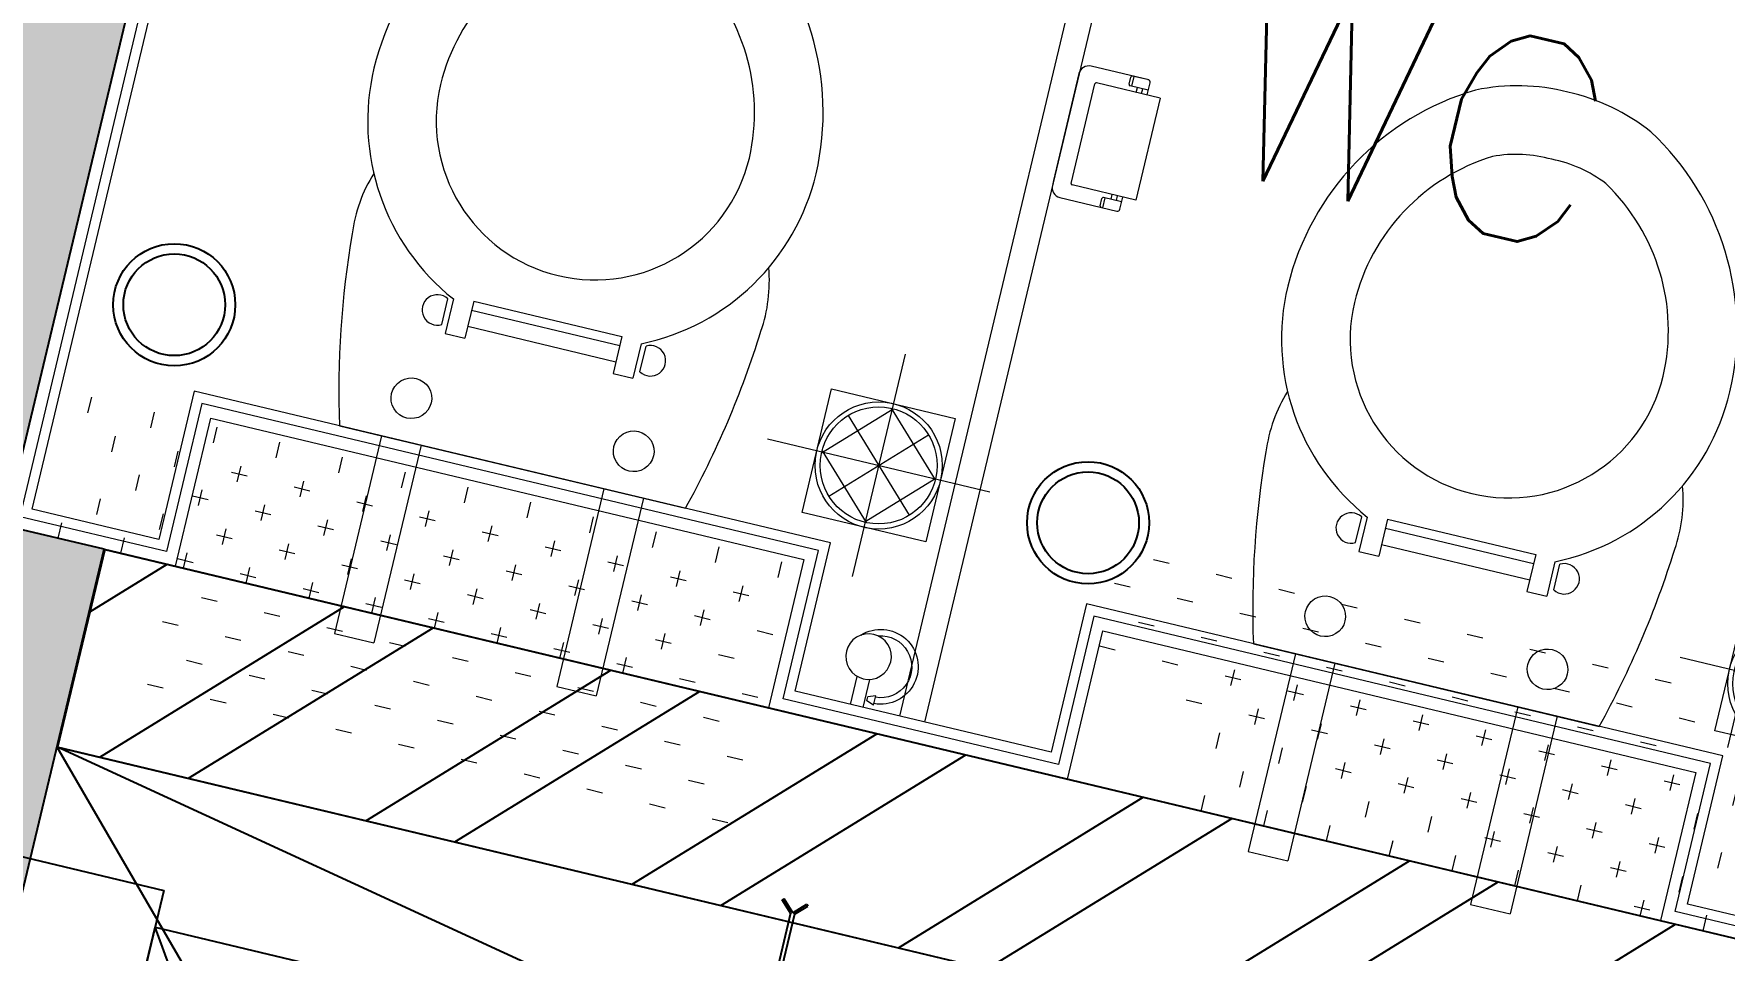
# Model space of a CAD drawing. Header units: millimetres. Extents: x 783817721 to 783927949, y 1443754877 to 1443839643.
# Drawn here: x 783900894 to 783902558, y 1443795165 to 1443796067 of the extents above; entities that cross this region are included whole.
import ezdxf

# ---------------------------------------------------------------- set-up
doc = ezdxf.new("R2010")
doc.units = ezdxf.units.MM
doc.header["$LTSCALE"] = 700
doc.linetypes.add('CENTER2', pattern=[28.575000000000003, 19.05, -3.175, 3.175, -3.175])
doc.linetypes.add('HIDDEN', pattern=[9.524999999999999, 6.35, -3.175])
doc.layers.get('0').update_dxf_attribs({"linetype": 'CONTINUOUS'})
for name, color, linetype in [('A-COL', 31, 'CONTINUOUS'), ('A-CUTO-ABOVE', 8, 'HIDDEN'), ('A-HATCH', 8, 'CONTINUOUS'), ('A-SERVICE', 254, 'HIDDEN'), ('A-sunk', 250, 'CONTINUOUS'), ('A-TILE DROP', 8, 'CONTINUOUS'), ('A-Title', 2, 'CONTINUOUS'), ('A-WALL-XXX', 7, 'CONTINUOUS'), ('N-FIT', 9, 'CONTINUOUS'), ('PL-CLAMP', 31, 'CONTINUOUS')]:
    doc.layers.add(name, color=color, linetype=linetype)
doc.layers.add('A-GRID', color=31, linetype='CENTER2', lineweight=5)
doc.layers.add('A-INT-FIXTURE', color=250, linetype='CONTINUOUS', lineweight=9)
doc.styles.add('ROMANS', font='romans.shx')

# ---------------------------------------------------------------- blocks, each defined once
blk = doc.blocks.new('FLR TRAP 5')
for p, q in [((-1.45448e-11, 112.5000000000145), (-1.45448e-11, -112.4999999999854)), ((-62.50000000001454, 62.50000000001454), (62.49999999998546, 62.50000000001454)), ((-62.50000000001454, -62.49999999998546), (-62.50000000001454, 62.50000000001454)), ((1.007608666419407, 57.57615116132364), (-57.57615116129453, -1.0076086663612)), ((-1.007608666332082, 57.57615116132364), (57.57615116132365, -1.0076086663612)), ((62.49999999998546, 62.50000000001454), (62.49999999998546, -62.49999999998546)), ((40.71872086507211, 40.71872086507209), (-40.71872086510119, -40.718720865043)), ((-40.71872086510119, 40.71872086507209), (40.71872086507211, -40.718720865043)), ((112.4999999999854, 1.45448e-11), (-112.5000000000145, -1.4559e-11)), ((-57.57615116129453, 1.007608666419393), (1.007608666419407, -57.57615116129455)), ((57.57615116132365, 1.007608666419393), (-1.007608666332082, -57.57615116129455)), ((62.49999999998546, -62.49999999998546), (-62.50000000001454, -62.49999999998546))]:
    blk.add_line(p, q)
for radius in [62.58496728986274, 57.58496728986274]:
    blk.add_circle((-1.45448e-11, 1.45448e-11), radius)
blk = doc.blocks.new('B8-AR-2000$0$HEALTH FAU P 1')
for p, q in [((0, 0), (0, 28.38904564197765)), ((12.69999999995343, 0), (12.69999999995343, 28.38904564197765)), ((22.2275324047514, 13.93403204795504), (14.81600070018612, 11.29902724169005)), ((14.81600070018612, 7.097202625189311), (14.81600070018612, 11.29902724169005)), ((22.2275324047514, 4.462197818924324), (14.81600070018612, 7.097202625189311)), ((22.2275324047514, 4.462197818924324), (22.2275324047514, 13.93403204795504))]:
    blk.add_line(p, q)
at = {"extrusion": (0, 0, -1)}
for centre, major_axis, ratio, start_param, end_param in [((6.349999999976716, 49.90918335852165), (15.8656677662643, 15.8656677662643), 0.9999999999997597, 3.926990816987361, 10.21017612416694), ((20.34574648247508, 42.90917936847107), (-26.04532086802537, 26.04532086802537), 0.9999999999995175, 6.27066274381938, 10.15906509699235), ((20.34574648247508, 42.90917936847107), (-21.55519280749815, 21.55519280749815), 0.9999999999997758, 0.4695714506295328, 3.865220544000678)]:
    blk.add_ellipse(centre, major_axis=major_axis, ratio=ratio, start_param=start_param, end_param=end_param, dxfattribs=at)
blk = doc.blocks.new('bia')
at = {"layer": 'N-FIT'}
for radius in [60.0760000024455, 50.0760000024455]:
    blk.add_circle((-13644341.22740025, -3898555.232979853, -1.11760232471e-05), radius, dxfattribs=at)
blk = doc.blocks.new('EWC 2')
for p, q in [((-0.0003062749880841, 175.0000837584551), (0.0009062749880896, -175.0000837584061)), ((-0.0001590365569848, 132.4999999991996), (-200.000159036557, 132.4993937245017)), ((-200.000159036557, 132.4993937245017), (-200.0000204594832, 92.49939372473456)), ((120.2653358827883, 100.2500685871782), (146.2017377619413, 100.2501584419369)), ((-2.04594831772e-05, 92.49999999943249), (-200.0000204594832, 92.49939372473456)), ((147.418668561826, 95.000510721773), (112.4996708794497, 95.00038974745256)), ((112.4996708794497, 95.00038974745256), (112.4997401679866, 75.00038974756899)), ((149.9997401679866, 75.00051966357566), (112.4997401679866, 75.00038974756899)), ((124.5247435141354, 75.00043140731573), (124.5252631781623, -74.99956859178205)), ((141.0085677036477, 75.000488514328), (141.009087367689, -74.99951148476978)), ((149.9997401679866, 75.00051966357566), (150.0002598320134, -74.99948033552212)), ((150.0002598320134, -74.99948033552212), (112.5002598320134, -74.9996102515288)), ((112.5002598320134, -74.9996102515288), (112.5003291205503, -94.99961025141235)), ((0.0006204594831829, -92.49999999943249), (-199.9993795405168, -92.50060627413038)), ((-199.9993795405168, -92.50060627413038), (-199.999240963443, -132.5006062738975)), ((147.4193268029266, -94.99948927709197), (112.5003291205503, -94.99961025141235)), ((120.2660304979581, -100.2492352838599), (146.2024323771111, -100.2491454291012)), ((0.0007590365569905, -132.4999999991996), (-199.999240963443, -132.5006062738975))]:
    blk.add_line(p, q)
for centre, major_axis, ratio, start_param, end_param in [((349.9999999999708, 0.0012125493812645), (223.7499982217596, 0.02822001601382641), 0.9999999999940067, 1.569950856247431, 2.702970937519568), ((348.5653083877914, -43.65291758654352), (267.4083194749343, -0.5240368236592908), 0.9999999999940166, 0.5196769025226043, 1.566788912695956), ((247.1667612637392, -710.273605546201), (919.122388601868, -3.885747080667939), 0.9999999999943672, 1.640774174495799, 1.847289609812001), ((201.7434949504314, 57.30753662680214), (106.2854850310066, -106.2854850310066), 0.9999999999995539, 2.033551095230845, 2.455928543497696), ((349.9999999997308, 0.0012125493812645), (113.2552899699446, -107.6443300730158), 0.9999999998812673, 2.331194314084761, 5.472004177913206), ((348.5653083877987, -43.65291758657263), (199.906443114038, 0.9774928439277918), 0.9999999999940432, 0.5242974367139746, 1.55903845524096), ((42.80542047708879, 112.5001482969237), (14.1421356237829, 14.1421356237829), 0.9999999999988349, -0.7853946989711857, 5.4977906082084), ((133.2335107065228, 107.7884000831545), (10.60660171783259, 10.60660171783259), 0.9999999999997942, -1.311943292146727, 2.882746547794472), ((418.6296980171173, 9.744947520040972), (-61.01197028886268, 180.4606319963003), 0.9466445239575144, 4.351186336959167, 4.832374696135421), ((418.6296980171245, 9.744947520070076), (-35.8299443303299, 114.2030516416982), 0.9430540716306229, 4.342807645496122, 4.835174699858091), ((418.6297655283852, -9.7420468958881), (61.0105029442611, 180.4604130052969), 0.9466479392239276, 4.592402835895807, 5.073570867042794), ((418.6297655283924, -9.7420468958881), (35.82869504975697, 114.2018401050401), 0.9430663098829936, 4.589601683455149, 5.081943754183982), ((348.5650059147447, 43.65533274355397), (199.9053483197305, 1.180340603060181), 0.9999999999940726, -1.569825667739491, -0.5350846492127428), ((42.80619997312895, -112.4998517017375), (14.1421356237829, 14.1421356237829), 0.9999999999988349, -0.7853946989711857, 5.4977906082084), ((349.9999999999708, 0.0012125493812645), (223.7358957197013, -2.512263343571392), 0.9999999999939564, 3.591323404061699, 4.724343485334036), ((348.5650059147374, 43.65533274352489), (267.40740206461, 0.8747914394098621), 0.9999999999940501, -1.568093667666396, -0.5209816574932074), ((133.2342575533767, -107.7874769250484), (10.60660171782754, -10.60660171782754), 0.9999999999997232, 3.400445688240003, 7.595135528177604), ((247.1618398759166, 710.2753181114531), (649.9234817478236, 649.9234817478236), 0.9999999999997438, 3.654732108649438, 3.861247543966752), ((201.743892021128, -57.30613877427825), (106.2854850310215, 106.2854850310215), 0.999999999999474, 3.827263692535608, 4.249641140802451)]:
    blk.add_ellipse(centre, major_axis=major_axis, ratio=ratio, start_param=start_param, end_param=end_param)
blk = doc.blocks.new('TPH 1 P')
for p, q in [((54.08000094297849, 0.0002394931115077), (-54.08000094297849, -0.0002394931115077)), ((-68.82904856504858, -9.833032253624763), (-68.82879247481281, -67.66083062279074)), ((-54.08000094297849, -0.0002394931115077), (-58.99636466504118, -0.0002612652214111)), ((63.91303079444447, -68.28637623668043), (63.9127719313785, -9.832444406862463)), ((-54.07963218413164, -83.2697650886447), (-54.07991766879961, -18.8044008182668)), ((-52.85083218129687, -17.57530444472365), (47.93462412151171, -17.57485811658705)), ((49.16400597975195, -83.26930787445315), (49.16372049506939, -18.80394360413345)), ((-68.82885506959967, -53.5262849218169), (-58.99612762540157, -53.5262413775971)), ((-67.59977774663814, -50.45355215251482), (-60.22523216350048, -50.45351949434995)), ((-58.99605414455976, -70.11896893966048), (-58.99613578994276, -51.68260498183816)), ((-54.0797388112241, -59.19227457671229), (-58.99610253330133, -59.19229634882221)), ((-54.07971551459734, -64.45289219632548), (-58.99607923666002, -64.45291396843538)), ((49.16389935265947, -59.19181736257892), (54.08026307472215, -59.19179559046903)), ((49.16392264928624, -64.45243498219213), (54.0802863713489, -64.45241321008221)), ((54.08031146346371, -70.11846818130732), (54.08022981808068, -51.68210422348501)), ((54.08023798262188, -53.52574061924395), (63.91296542681999, -53.52569707502414)), ((55.30931530558341, -50.45300784994186), (62.68386088872109, -50.452975191777)), ((63.91303079444091, -68.28637623668432), (63.91295726227879, -51.68206067926518)), ((-66.37059972769742, -70.11900159782533), (-54.07969042248254, -70.11894716755057)), ((49.16394774138648, -70.11848995341721), (61.45485704659328, -70.11843552314247)), ((49.16400597975195, -83.26930787445315), (-54.07963218413164, -83.2697650886447))]:
    blk.add_line(p, q)
for centre, radius, start, end in [((54.08004448718061, -9.83248795106715), 9.832727444275072, 0.0002537341905495, 90.00025373419057), ((-58.99632112083594, -9.8329887094049), 9.832727444275072, 90.00025373419057, 180.0002537341905), ((-52.85082673826938, -18.80439537521016), 1.229090930534384, 90.00025373419057, 180.0002537341905), ((47.93462956453917, -18.80394904713179), 1.229090930534384, 0.0002537341905495, 90.00025373419057), ((-67.59977230361066, -51.6826430830013), 1.229090930534384, 90.00025373419057, 180.0002537341905), ((-60.225226720473, -51.68261042483648), 1.229090930534384, 0.0002537341905495, 90.00025373419057), ((55.30932074861089, -51.68209878042839), 1.229090930534384, 90.00025373419057, 180.0002537341905), ((62.68386633174856, -51.68206612226353), 1.229090930534384, 0.0002537341905495, 90.00025373419057), ((-66.37061061375239, -67.66081973673573), 2.458181861068768, 180.0002537341905, 270.0002537341906), ((61.45484616053835, -67.6602536620978), 2.458181861068768, 270.0002537341906, 0.0002537341905495)]:
    blk.add_arc(centre, radius, start, end)
blk = doc.blocks.new('125')
at = {"layer": 'A-INT-FIXTURE'}
h = blk.add_hatch(dxfattribs=at)
h.set_pattern_fill('CROSS', color=256, scale=4.999999999999986, angle=13.41739695793953)
h.set_pattern_definition([(0, (140600.5486817956, -28910.89762115479), (31.74999999999995, 31.74999999999999), [15.87499999999998, -47.62499999999988]), (90, (140608.4861836433, -28918.83512234688), (-31.74999999999999, 31.74999999999995), [15.87499999999998, -47.62499999999988])])
h.paths.add_polyline_path([(343887.4200248718, -3426.243383646011), (344487.4200227857, -3426.243386507034), (344487.4200223088, -3576.243423938751), (343887.4200223684, -3576.243423938751)])
h = blk.add_hatch(dxfattribs=at)
h.set_pattern_fill('CROSS', color=256, scale=4.999999999999986, angle=13.41739695793953)
h.set_pattern_definition([(0, (141503.3413230181, -28910.89773774147), (31.74999999999995, 31.74999999999999), [15.87499999999998, -47.62499999999988]), (90, (141511.278824687, -28918.83524131775), (-31.74999999999999, 31.74999999999995), [15.87499999999998, -47.62499999999988])])
h.paths.add_polyline_path([(344790.2126648426, -3426.243501186371), (345390.2126641273, -3426.243504524231), (345390.2126637697, -3576.243543148041), (344790.2126630545, -3576.243540287018)])
for points in [[(346628.2126318216, -3564.244052648544), (346327.2143555284, -3564.243168830872), (346327.2119779587, -3414.243149518967), (345703.2119771242, -3414.243160963058), (345703.214358747, -3564.243700504303), (345402.212665081, -3564.243844985962), (345402.2126640081, -3414.243347644806), (344778.2126637697, -3414.243347406387), (344778.212665379, -3564.24335026741), (344499.4200251102, -3564.243198394775), (344499.4200237393, -3414.243198394775), (343875.4200239182, -3414.243199110031), (343875.4200246334, -3564.24319934845), (343727.2138396502, -3564.24320101738), (343727.2138339877, -1764.243760347366), (343503.2138341069, -1764.243761062622), (343503.2138382196, -3064.241364717484)], [(346618.2126327157, -3554.244036197662), (346337.2141974568, -3554.243186712265), (346337.2118203044, -3404.243150949478), (345693.2118192911, -3404.24316239357), (345693.214199543, -3554.243697881699), (345412.2126654387, -3554.24384522438), (345412.2126641273, -3404.243347406387), (344768.212664485, -3404.243349313736), (344768.2126638293, -3554.243348360062), (344509.420024693, -3554.243196964264), (344509.4200241566, -3404.243198156357), (343865.420024097, -3404.243201255798), (343865.4200248718, -3554.243199825287), (343737.2138385177, -3554.243199586868), (343737.2138345838, -1754.243761062622), (343493.2138348222, -1754.243758916855), (343493.2138375044, -3054.241365671158)], [(344615.2138621211, -3554.243381738663), (344615.2137954831, -2051.243369102478)], [(344640.2137960792, -2051.243372917175), (344640.2138621807, -3554.243377923965)]]:
    blk.add_lwpolyline(points, dxfattribs=at)
for points in [[(343887.4200248718, -3426.243383646011), (344487.4200227857, -3426.243386507034), (344487.4200223088, -3576.243423938751), (343887.4200223684, -3576.243423938751)], [(344790.2126648426, -3426.243501186371), (345390.2126641273, -3426.243504524231), (345390.2126637697, -3576.243543148041), (344790.2126630545, -3576.243540287018)]]:
    blk.add_lwpolyline(points, close=True, dxfattribs=at)
for name, p, rotation in [('EWC 2', (344187.4200223684, -3404.243500232697), 89.99999933100985), ('EWC 2', (345112.2138633132, -3404.243795871735), 89.99999933100985), ('FLR TRAP 5', (344537.6830310822, -3319.035833597183, -2.410666812856571e-05), 90.00000050817812), ('FLR TRAP 5', (345461.4656820297, -3319.520944356918, -2.410666812856571e-05), 90.00000050817812), ('bia', (-3554728.884483814, 13641015.06535697, 1.117602324707432e-05), 90.0000006153851), ('bia', (-3553804.091843247, 13641015.06541657, 1.117602324707929e-05), 90.0000006153851), ('B8-AR-2000$0$HEALTH FAU P 1', (344565.3188941479, -3554.24338722229), 0.0003576678417911068)]:
    blk.add_blockref(name, p, dxfattribs=dict(at, rotation=rotation))
at = {"layer": 'A-INT-FIXTURE', "extrusion": (1.925920393495632e-33, 0, -1), "xscale": -1.000000000000002, "zscale": -1.000000000000002, "rotation": 269.9983215269958}
blk.add_blockref('TPH 1 P', (-344640.0065115094, -2952.243361473083), dxfattribs=at)
at = {"layer": 'A-TILE DROP', "insert": (345210.4202651978, -2958.960646629333), "char_height": 200.0000000000002, "attachment_point": 9, "rotation": 5.1296919395442596e-08, "style": 'ROMANS'}
blk.add_mtext_dynamic_manual_height_columns('\\pxqc;WC', width=473.7160888731203, gutter_width=12.50000000000002, heights=[0], dxfattribs=at)
blk = doc.blocks.new('col-2 -15')
at = {"layer": 'A-COL', "ltscale": 0.1}
h = blk.add_hatch(color=250, dxfattribs=at)
h.dxf.hatch_style = 1
h.paths.add_polyline_path([(74300.00008404255, 22550.00000047684), (74200.00008487701, 22550), (74200.00008380413, 24050.00000023842), (74000.00008386374, 24050.00000071526), (74000.00008422136, 21250), (73000.00008386374, 21250.00000023842), (73000.00008398294, 20950.00000071526), (73650.00008416176, 20950.00000047684), (73650.00008487701, 19150.00001358986), (73000.58801555634, 19150.00001382828), (73000.58801591396, 18850.00001358986), (73649.9999960661, 18850.00001263618), (73649.99999636412, 18050.00001263618), (73850.00008374453, 18050.00001263618), (73850.00008380413, 20950.00000071526), (74300.00008422136, 20950.00000047684)])
blk.add_lwpolyline([(73850.00008380413, 20950.00000071526), (74300.00008422136, 20950.00000047684), (74300.00008404255, 22550.00000047684), (74200.00008487701, 22550), (74200.00008380413, 24050.00000023842), (74000.00008386374, 24050.00000071526), (74000.00008422136, 21250), (73000.00008386374, 21250.00000023842), (73000.00008398294, 20950.00000071526), (73650.00008416176, 20950.00000047684), (73650.00008487701, 19150.00001358986), (73000.58801555634, 19150.00001382828), (73000.58801591396, 18850.00001358986), (73649.9999960661, 18850.00001263618), (73649.99999636412, 18050.00001263618), (73850.00008374453, 18050.00001263618), (73850.00008380413, 20950.00000071526)], dxfattribs=at)
at = {"layer": 'A-GRID', "color": 1, "ltscale": 0.1}
blk.add_line((75900.0000012517, -5272.462530374527), (75900.00000095367, 48139.09729981422), dxfattribs=at)
blk = doc.blocks.new('A$C3916e927')
at = {"layer": 'A-CUTO-ABOVE', "linetype": 'ByBlock'}
for p, q in [((-4625.000009119511, 1199.999970197678), (-3769.197847485542, 300.2573540210724)), ((-2619.207549631596, 799.0614550113678), (-4624.999962568283, 1200.005502462387))]:
    blk.add_line(p, q, dxfattribs=at)
blk = doc.blocks.new('cl')
at = {"layer": 'PL-CLAMP'}
for p, q in [((128378.9999997007, 58456.62405022628), (128378.9999997013, 58543.51264921503, -2.37047933993e-05)), ((128379.9999997082, 58544.51264926224, -2.37047933992e-05), (128381.9999997015, 58544.51264926224, -2.37047933992e-05)), ((128382.9999997013, 58456.62405022628), (128382.9999997014, 58543.51264921503, -2.37047933993e-05))]:
    blk.add_line(p, q, dxfattribs=at)
at = {"layer": 'PL-CLAMP', "ltscale": 0.1}
for p, q in [((128378.9999997007, 58456.62405022628), (128368.1532216632, 58445.77727223308)), ((128382.9999997013, 58456.62405022628), (128393.9702382391, 58445.65381168878)), ((128369.5674352254, 58444.36305867067), (128368.1532216632, 58445.77727223308)), ((128380.9999996936, 58455.79562313885), (128369.5674352254, 58444.36305867067)), ((128380.9999996936, 58455.79562313885), (128392.5560246766, 58444.23959812638)), ((128393.9702382391, 58445.65381168878), (128392.5560246766, 58444.23959812638))]:
    blk.add_line(p, q, dxfattribs=at)
at = {"layer": 'PL-CLAMP'}
for centre, start, end in [((128379.9999997086, 58543.51264921487, -2.37047933992e-05), 90, 180), ((128381.9999997015, 58543.51264921487, -2.37047933992e-05), 0, 90)]:
    blk.add_arc(centre, 1, start, end, dxfattribs=at)
blk = doc.blocks.new('A$C7d5ec4e2')
at = {"layer": 'A-SERVICE', "rotation": 179.99999996044}
blk.add_blockref('cl', (132223.3886050582, 56664.95917364109, 0.036574850974702), dxfattribs=at)
blk = doc.blocks.new('A$C9b6d854f')
at = {"layer": 'A-SERVICE'}
blk.add_line((-4740.000703990459, 4650.003744840622), (-5340.000703632832, 5550.003743171692), dxfattribs=at)
for points in [[(-5495.00070297718, 5587.070969820023), (-5340.000703334808, 5587.070969820023), (-5340.000703334808, 4611.301817893982), (-5495.00070297718, 4611.301817893982)], [(-5340.000703334808, 4650.003742694855), (-5340.000703632832, 5550.003743171692), (-4740.000703394413, 5550.003743886948), (-4740.000703036785, 4650.003745317459)]]:
    blk.add_lwpolyline(points, close=True, dxfattribs=at)
blk = doc.blocks.new('A$C3df1e9b8')
at = {"layer": 'A-SERVICE'}
blk.add_blockref('A$C9b6d854f', (75550.00305140018, -4499.950220823288), dxfattribs=at)
at = {"layer": 'A-Title'}
blk.add_blockref('A$C7d5ec4e2', (66974.99810868502, 3000.044127464294), dxfattribs=at)

msp = doc.modelspace()

# ---------------------------------------------------------------- hatches: boundary and pattern name
at = {"layer": 'A-HATCH'}
h = msp.add_hatch(dxfattribs=at)
h.set_pattern_fill('ANSI32', color=256, scale=19.99999999999999, angle=3.774722198245769e-05, style=0)
h.set_pattern_definition([(31.58264065913063, (783812088.3876706, 1443708293.096645), (-99.77015117604684, 162.2842165286223), []), (31.58264065913063, (783812175.7391644, 1443708272.258614), (-99.77015117604684, 162.2842165286223), [])])
h.paths.add_polyline_path([(783902766.030872, 1443794924.013203), (783902812.4393964, 1443795118.554327), (783900964.2987185, 1443795559.435309), (783900917.890194, 1443795364.894186)])
h.paths.add_polyline_path([(783906340.7240201, 1443794071.256568), (783906242.8815784, 1443794094.597254), (783906289.2901027, 1443794289.138377), (783903396.0627677, 1443794979.328753), (783903349.6542434, 1443794784.787629)])

# ---------------------------------------------------------------- linework, layer by layer
at = {"layer": 'A-WALL-XXX'}
for p, q in [((783900964.2987181, 1443795559.435309, -1.50456375543002e-08), (783900917.8901937, 1443795364.894185, -1.504563945127421e-08)), ((783900964.2987185, 1443795559.435309, -1.50456375543002e-08), (783902812.4393967, 1443795118.554327, -1.50456375542883e-08)), ((783900917.890194, 1443795364.894185, -1.504563945127421e-08), (783902766.0308716, 1443794924.013203, -1.504563945126232e-08))]:
    msp.add_line(p, q, dxfattribs=at)
at = {"layer": 'A-WALL-XXX', "linetype": 'ByBlock'}
for p, q in [((783900963.7268417, 1443795559.571754, -1.50456375543e-08), (783906289.290107, 1443794289.138395, -1.504563755426578e-08)), ((783900917.3183172, 1443795365.03063, -1.504563945127401e-08), (783905416.0818056, 1443794291.833501, -1.50456394512451e-08))]:
    msp.add_line(p, q, dxfattribs=at)

# ---------------------------------------------------------------- block references
at = {"rotation": 346.5826028830894}
msp.add_blockref('A$C3df1e9b8', (783832476.5208341, 1443810458.170673, -1.504565083355612e-08), dxfattribs=at)
at = {"layer": 'A-COL', "rotation": 346.5826406508676}
msp.add_blockref('col-2 -15', (783823459.138127, 1443790865.826888, -1.504585143858407e-08), dxfattribs=at)
at = {"layer": 'A-INT-FIXTURE', "color": 9, "rotation": 346.5826406591305}
for p in [(783567362.5777526, 1443878817.987809, -1.504560363624304e-08), (783567362.577764, 1443878817.987833, -1.50456036362428e-08)]:
    msp.add_blockref('125', p, dxfattribs=at)
at = {"layer": 'A-sunk', "linetype": 'ByBlock', "rotation": 346.5826406775104}
msp.add_blockref('A$C3916e927', (783905137.6306584, 1443793124.58676, -1.504565083308913e-08), dxfattribs=at)

doc.saveas('drawing.dxf')
